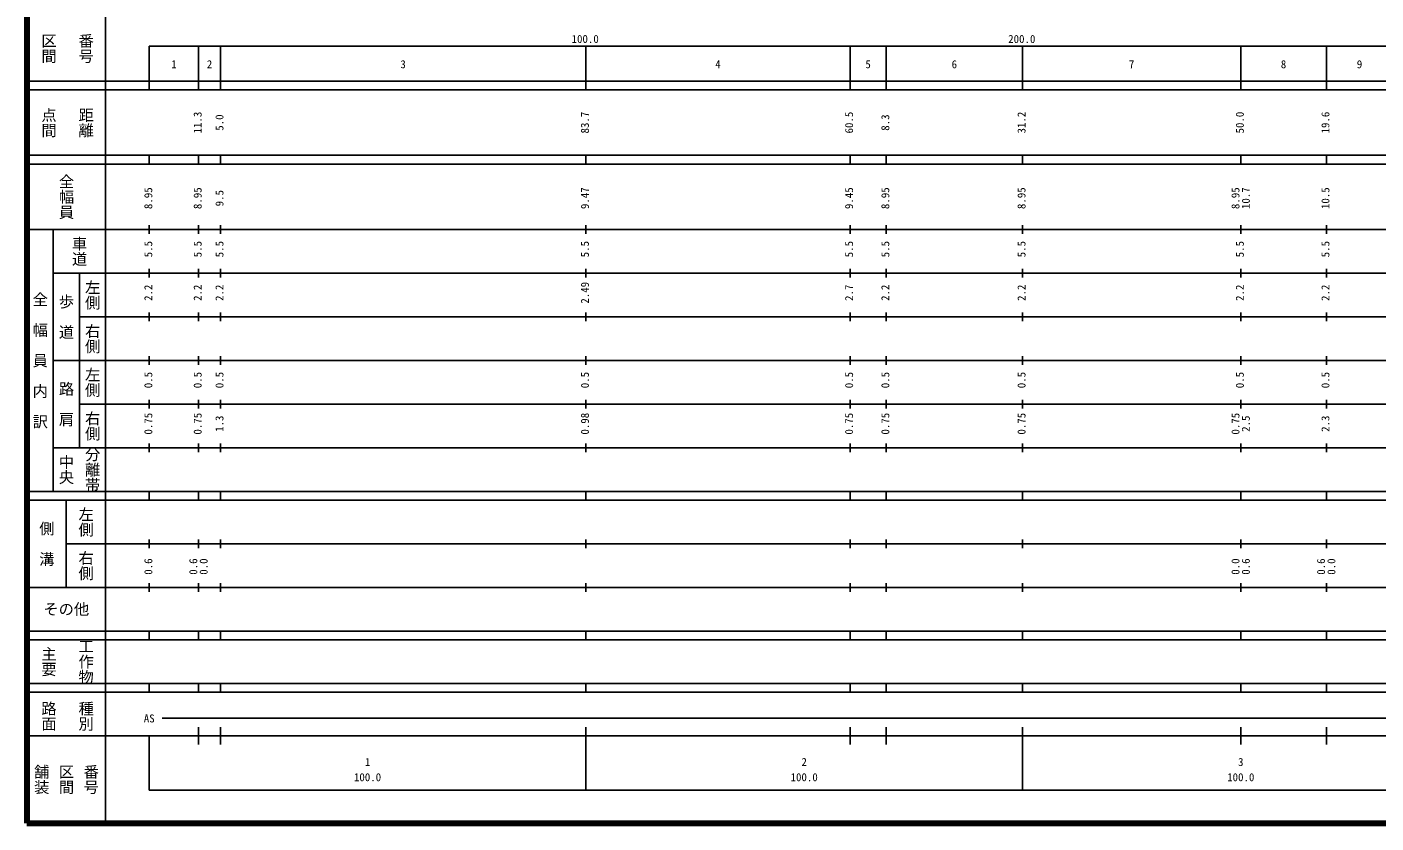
# Model space of a CAD drawing. Units: millimetres on the paper, enlarged 1000 times. Extents: x 40000 to 680000, y 20000 to 380000.
# Drawn here: x 40000 to 348976, y 20000 to 202409 of the extents above; entities that cross this region are included whole.
import ezdxf
from ezdxf.enums import TextEntityAlignment as Align

# ---------------------------------------------------------------- set-up
doc = ezdxf.new("R2010")
doc.units = ezdxf.units.MM
doc.header["$LTSCALE"] = 1000
doc.layers.add('M-TTL', color=2, linetype='Continuous', lineweight=140)
doc.layers.add('M-TTL-BAND', color=7, linetype='Continuous', lineweight=25)
doc.styles.add('@ＭＳ ゴシック', font='')
doc.styles.add('ＭＳ ゴシック', font='')
doc.styles.get('@ＭＳ ゴシック').set_extended_font_data('@MS Gothic')
doc.styles.get('ＭＳ ゴシック').set_extended_font_data('MS Gothic')

msp = doc.modelspace()

# ---------------------------------------------------------------- linework, layer by layer
at = {"layer": 'M-TTL'}
for p, q in [((40000, 380000), (40000, 20000)), ((40000, 20000), (680000, 20000))]:
    msp.add_line(p, q, dxfattribs=at)
at = {"layer": 'M-TTL-BAND'}
for p, q in [((58000, 370000), (58000, 20000)), ((68000, 198000), (579000, 198000)), ((68000, 198000), (68000, 188000)), ((79300, 188000), (79300, 198000)), ((84300, 188000), (84300, 198000)), ((168000, 188000), (168000, 198000)), ((228500, 188000), (228500, 198000)), ((236800, 188000), (236800, 198000)), ((268000, 188000), (268000, 198000)), ((318000, 188000), (318000, 198000)), ((337600, 188000), (337600, 198000)), ((40000, 190000), (579000, 190000)), ((40000, 188000), (579000, 188000)), ((40000, 173000), (579000, 173000)), ((40000, 171000), (579000, 171000)), ((68000, 171000), (68000, 173000)), ((79300, 171000), (79300, 173000)), ((84300, 171000), (84300, 173000)), ((168000, 171000), (168000, 173000)), ((228500, 171000), (228500, 173000)), ((236800, 171000), (236800, 173000)), ((268000, 171000), (268000, 173000)), ((318000, 171000), (318000, 173000)), ((337600, 171000), (337600, 173000)), ((40000, 156000), (579000, 156000)), ((46000, 96000), (46000, 156000)), ((68000, 155000), (68000, 157000)), ((79300, 155000), (79300, 157000)), ((84300, 155000), (84300, 157000)), ((168000, 155000), (168000, 157000)), ((228500, 155000), (228500, 157000)), ((236800, 155000), (236800, 157000)), ((268000, 155000), (268000, 157000)), ((318000, 155000), (318000, 157000)), ((337600, 155000), (337600, 157000)), ((46000, 146000), (579000, 146000)), ((52000, 146000), (52000, 106000)), ((68000, 145000), (68000, 147000)), ((79300, 145000), (79300, 147000)), ((84300, 145000), (84300, 147000)), ((168000, 145000), (168000, 147000)), ((228500, 145000), (228500, 147000)), ((236800, 145000), (236800, 147000)), ((268000, 145000), (268000, 147000)), ((318000, 145000), (318000, 147000)), ((337600, 145000), (337600, 147000)), ((52000, 136000), (579000, 136000)), ((68000, 135000), (68000, 137000)), ((79300, 135000), (79300, 137000)), ((84300, 135000), (84300, 137000)), ((168000, 135000), (168000, 137000)), ((228500, 135000), (228500, 137000)), ((236800, 135000), (236800, 137000)), ((268000, 135000), (268000, 137000)), ((318000, 135000), (318000, 137000)), ((337600, 135000), (337600, 137000)), ((68000, 125000), (68000, 127000)), ((79300, 125000), (79300, 127000)), ((84300, 125000), (84300, 127000)), ((168000, 125000), (168000, 127000)), ((228500, 125000), (228500, 127000)), ((236800, 125000), (236800, 127000)), ((268000, 125000), (268000, 127000)), ((318000, 125000), (318000, 127000)), ((337600, 125000), (337600, 127000)), ((46000, 126000), (579000, 126000)), ((52000, 116000), (579000, 116000)), ((68000, 115000), (68000, 117000)), ((79300, 115000), (79300, 117000)), ((84300, 115000), (84300, 117000)), ((168000, 115000), (168000, 117000)), ((228500, 115000), (228500, 117000)), ((236800, 115000), (236800, 117000)), ((268000, 115000), (268000, 117000)), ((318000, 115000), (318000, 117000)), ((337600, 115000), (337600, 117000)), ((46000, 106000), (579000, 106000)), ((68000, 105000), (68000, 107000)), ((79300, 105000), (79300, 107000)), ((84300, 105000), (84300, 107000)), ((168000, 105000), (168000, 107000)), ((228500, 105000), (228500, 107000)), ((236800, 105000), (236800, 107000)), ((268000, 105000), (268000, 107000)), ((318000, 105000), (318000, 107000)), ((337600, 105000), (337600, 107000)), ((40000, 96000), (579000, 96000)), ((68000, 94000), (68000, 96000)), ((79300, 94000), (79300, 96000)), ((84300, 94000), (84300, 96000)), ((168000, 94000), (168000, 96000)), ((228500, 94000), (228500, 96000)), ((236800, 94000), (236800, 96000)), ((268000, 94000), (268000, 96000)), ((318000, 94000), (318000, 96000)), ((337600, 94000), (337600, 96000)), ((40000, 94000), (579000, 94000)), ((49000, 94000), (49000, 74000)), ((49000, 84000), (579000, 84000)), ((68000, 83000), (68000, 85000)), ((79300, 83000), (79300, 85000)), ((84300, 83000), (84300, 85000)), ((168000, 83000), (168000, 85000)), ((228500, 83000), (228500, 85000)), ((236800, 83000), (236800, 85000)), ((268000, 83000), (268000, 85000)), ((318000, 83000), (318000, 85000)), ((337600, 83000), (337600, 85000)), ((68000, 73000), (68000, 75000)), ((79300, 73000), (79300, 75000)), ((84300, 73000), (84300, 75000)), ((168000, 73000), (168000, 75000)), ((228500, 73000), (228500, 75000)), ((236800, 73000), (236800, 75000)), ((268000, 73000), (268000, 75000)), ((318000, 73000), (318000, 75000)), ((337600, 73000), (337600, 75000)), ((40000, 74000), (579000, 74000)), ((40000, 64000), (579000, 64000)), ((40000, 62000), (579000, 62000)), ((68000, 62000), (68000, 64000)), ((79300, 62000), (79300, 64000)), ((84300, 62000), (84300, 64000)), ((168000, 62000), (168000, 64000)), ((228500, 62000), (228500, 64000)), ((236800, 62000), (236800, 64000)), ((268000, 62000), (268000, 64000)), ((318000, 62000), (318000, 64000)), ((337600, 62000), (337600, 64000)), ((40000, 52000), (579000, 52000)), ((40000, 50000), (579000, 50000)), ((68000, 50000), (68000, 52000)), ((79300, 50000), (79300, 52000)), ((84300, 50000), (84300, 52000)), ((168000, 50000), (168000, 52000)), ((228500, 50000), (228500, 52000)), ((236800, 50000), (236800, 52000)), ((268000, 50000), (268000, 52000)), ((318000, 50000), (318000, 52000)), ((337600, 50000), (337600, 52000)), ((71000, 44000), (565000, 44000)), ((79300, 38000), (79300, 42000)), ((84300, 38000), (84300, 42000)), ((168000, 27500), (168000, 42000)), ((228500, 38000), (228500, 42000)), ((236800, 38000), (236800, 42000)), ((268000, 27500), (268000, 42000)), ((318000, 38000), (318000, 42000)), ((337600, 38000), (337600, 42000)), ((40000, 40000), (579000, 40000)), ((68000, 40000), (68000, 27500)), ((68000, 27500), (579000, 27500))]:
    msp.add_line(p, q, dxfattribs=at)

# ---------------------------------------------------------------- texts
at = {"layer": 'M-TTL-BAND', "style": '@ＭＳ ゴシック'}
for s, p in [('区間', (45000, 197500)), ('番号', (53500, 197500)), ('点間', (45000, 180500)), ('距離', (53500, 180500)), ('全幅員', (49000, 163500)), ('車道', (52000, 151000)), ('左側', (55000, 141000)), ('全\u3000幅\u3000員\u3000内\u3000訳', (43000, 126000)), ('歩\u3000道', (49000, 136000)), ('右側', (55000, 131000)), ('左側', (55000, 121000)), ('路\u3000肩', (49000, 116000)), ('右側', (55000, 111000)), ('分離帯', (55000, 101000)), ('中央', (49000, 101000)), ('左側', (53500, 89000)), ('側\u3000溝', (44500, 84000)), ('右側', (53500, 79000)), ('主要', (45000, 57000)), ('工作物', (53500, 57000)), ('路面', (45000, 44500)), ('種別', (53500, 44500)), ('舗装', (43333, 30000)), ('区間', (49000, 30000)), ('番号', (54667, 30000))]:
    msp.add_text(s, height=2566, rotation=270, dxfattribs=at).set_placement(p, align=Align.MIDDLE_CENTER)
at = {"layer": 'M-TTL-BAND', "style": 'ＭＳ ゴシック'}
for s, p in [('100.0', (167844, 198195)), ('200.0', (267844, 198195)), ('1', (73650, 192405)), ('2', (81800, 192405)), ('3', (126150, 192405)), ('4', (198250, 192405)), ('5', (232650, 192405)), ('6', (252400, 192405)), ('7', (293000, 192405)), ('8', (327800, 192405)), ('9', (345200, 192405)), ('AS', (68000, 42500)), ('1', (118000, 32523)), ('2', (218000, 32523)), ('3', (318000, 32523)), ('100.0', (118000, 29033)), ('100.0', (218000, 29033)), ('100.0', (318000, 29033))]:
    msp.add_text(s, height=1833, dxfattribs=at).set_placement(p, align=Align.BOTTOM_CENTER)
for s, p in [('11.3', (80547, 180500)), ('83.7', (169247, 180500)), ('60.5', (229747, 180500)), ('31.2', (269247, 180500)), ('50.0', (319247, 180500)), ('19.6', (338847, 180500)), ('5.0', (85547, 180500)), ('8.3', (238047, 180500)), ('8.95', (69247, 163174)), ('8.95', (80547, 163174)), ('9.5', (85547, 163174)), ('9.47', (169247, 163174)), ('9.45', (229747, 163174)), ('8.95', (238047, 163174)), ('8.95', (269247, 163174)), ('8.95', (318247, 163174)), ('10.7', (320617, 163174)), ('10.5', (338847, 163174)), ('5.5', (69247, 151500)), ('5.5', (80547, 151500)), ('5.5', (85547, 151500)), ('5.5', (169247, 151500)), ('5.5', (229747, 151500)), ('5.5', (238047, 151500)), ('5.5', (269247, 151500)), ('5.5', (319247, 151500)), ('5.5', (338847, 151500)), ('2.2', (69247, 141500)), ('2.2', (80547, 141500)), ('2.2', (85547, 141500)), ('2.49', (169247, 141500)), ('2.7', (229747, 141500)), ('2.2', (238047, 141500)), ('2.2', (269247, 141500)), ('2.2', (319247, 141500)), ('2.2', (338847, 141500)), ('0.5', (69247, 121500)), ('0.5', (80547, 121500)), ('0.5', (85547, 121500)), ('0.5', (169247, 121500)), ('0.5', (229747, 121500)), ('0.5', (238047, 121500)), ('0.5', (269247, 121500)), ('0.5', (319247, 121500)), ('0.5', (338847, 121500)), ('0.75', (69247, 111500)), ('0.75', (80547, 111500)), ('1.3', (85547, 111500)), ('0.98', (169247, 111500)), ('0.75', (229747, 111500)), ('0.75', (238047, 111500)), ('0.75', (269247, 111500)), ('0.75', (318247, 111500)), ('2.5', (320617, 111500)), ('2.3', (338847, 111500)), ('0.6', (69247, 78764)), ('0.6', (79547, 78764)), ('0.0', (81917, 78764)), ('0.0', (318247, 78764)), ('0.6', (320617, 78764)), ('0.6', (337847, 78764)), ('0.0', (340217, 78764))]:
    msp.add_text(s, height=1833, rotation=90, dxfattribs=at).set_placement(p, align=Align.BOTTOM_CENTER)
msp.add_text('その他', height=2566, dxfattribs=at).set_placement((49000, 69000), align=Align.MIDDLE_CENTER)

doc.saveas('drawing.dxf')
